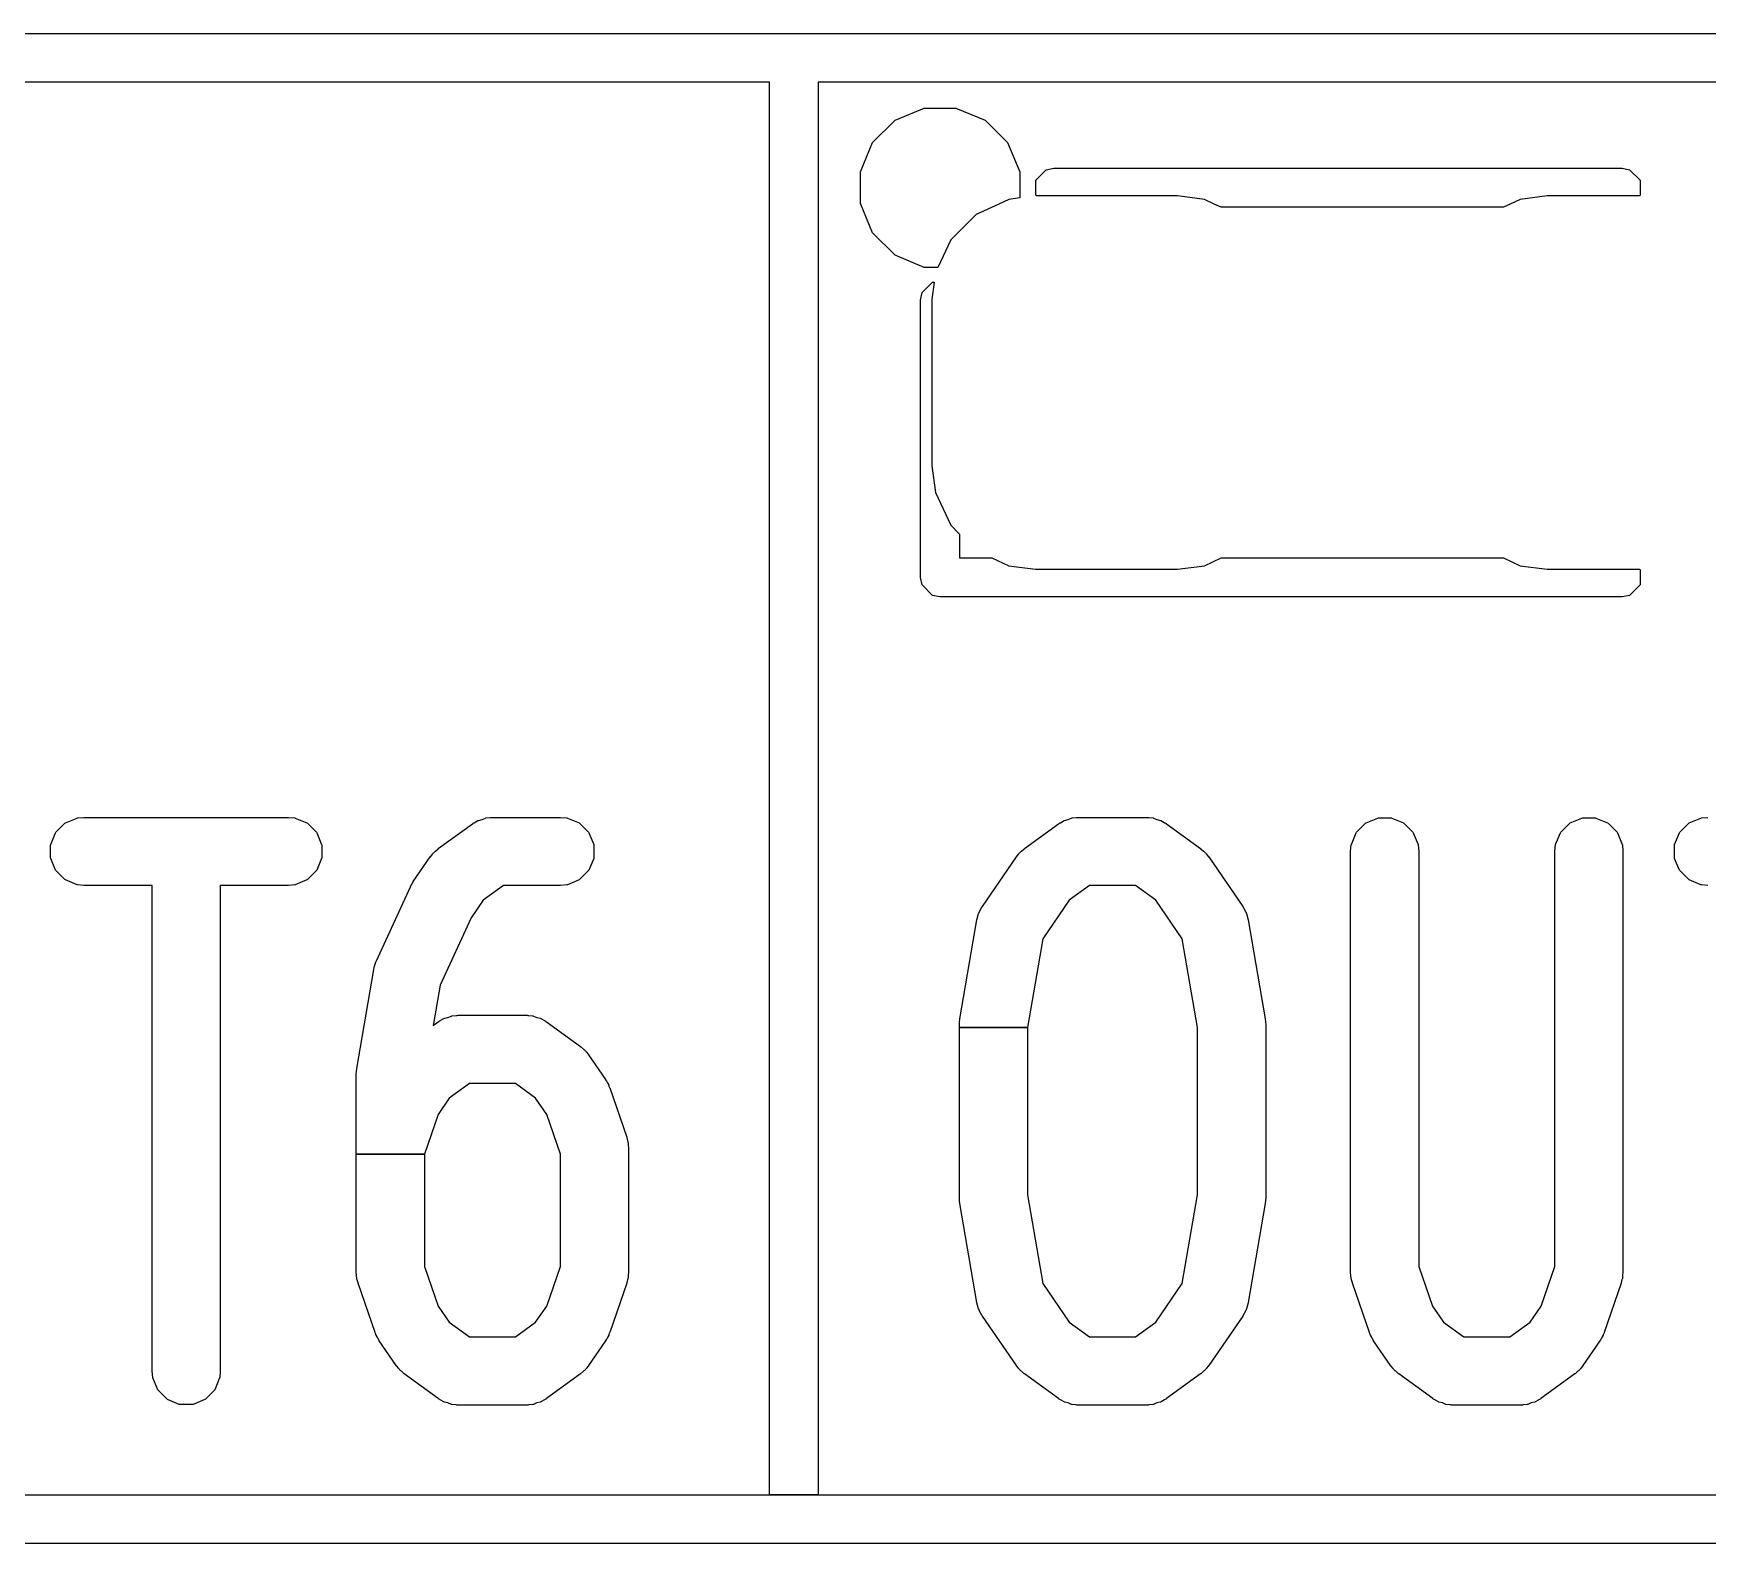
# Model space of a CAD drawing. Header units: millimetres. Extents: x 0 to 98, y 0 to 67.8.
# Drawn here: x 57.16 to 62.31, y 53.42 to 58.07 of the extents above; entities that cross this region are included whole.
import ezdxf

# ---------------------------------------------------------------- set-up
doc = ezdxf.new("R2010")
doc.units = ezdxf.units.MM
doc.layers.add('Edge.Cuts', color=254, linetype='CONTINUOUS', true_color=0xd0d2cd)

msp = doc.modelspace()

# ---------------------------------------------------------------- linework, layer by layer
at = {"layer": 'Edge.Cuts', "linetype": 'CONTINUOUS'}
for p, q in [((49.5, 58.075), (69.5, 58.075)), ((59.425, 57.925), (54.575, 57.925)), ((59.425, 53.575), (59.425, 57.925)), ((64.425, 57.925), (59.575, 57.925)), ((59.575, 57.925), (59.575, 53.575)), ((59.811107, 57.807867), (59.901227, 57.845196)), ((59.901227, 57.845196), (59.998773, 57.845196)), ((59.998773, 57.845196), (60.088893, 57.807867)), ((59.742133, 57.738893), (59.811107, 57.807867)), ((60.088893, 57.807867), (60.157867, 57.738893)), ((59.704804, 57.648773), (59.742133, 57.738893)), ((60.157867, 57.738893), (60.195196, 57.648773)), ((59.704804, 57.551227), (59.704804, 57.648773)), ((60.195196, 57.648773), (60.195196, 57.568608)), ((60.244567, 57.622961), (60.277039, 57.655433)), ((60.277039, 57.655433), (60.3, 57.66)), ((60.3, 57.66), (62.05, 57.66)), ((62.05, 57.66), (62.072961, 57.655433)), ((62.072961, 57.655433), (62.105433, 57.622961)), ((60.244567, 57.577039), (60.244567, 57.622961)), ((62.105433, 57.622961), (62.105433, 57.577039)), ((59.742133, 57.461107), (59.704804, 57.551227)), ((60.130647, 57.549868), (60.060922, 57.517355)), ((60.161251, 57.564139), (60.130647, 57.549868)), ((60.195196, 57.568608), (60.161251, 57.564139)), ((60.246606, 57.575), (60.244567, 57.577039)), ((60.68125, 57.575), (60.246606, 57.575)), ((60.763749, 57.564139), (60.68125, 57.575)), ((60.794353, 57.549868), (60.763749, 57.564139)), ((60.815515, 57.54), (60.794353, 57.549868)), ((61.684485, 57.54), (60.815515, 57.54)), ((61.705647, 57.549868), (61.684485, 57.54)), ((61.736251, 57.564139), (61.705647, 57.549868)), ((61.81875, 57.575), (61.736251, 57.564139)), ((62.103394, 57.575), (61.81875, 57.575)), ((62.105433, 57.577039), (62.103394, 57.575)), ((60.060922, 57.517355), (59.982645, 57.439078)), ((59.811107, 57.392133), (59.742133, 57.461107)), ((59.982645, 57.439077), (59.943348, 57.354804)), ((59.982645, 57.439078), (59.982645, 57.439077)), ((59.901227, 57.354804), (59.811107, 57.392133)), ((59.943348, 57.354804), (59.901227, 57.354804)), ((59.89, 57.254), (59.894567, 57.276961)), ((59.894567, 57.276961), (59.927039, 57.309433)), ((59.932002, 57.309433), (59.925, 57.25625)), ((59.927039, 57.309433), (59.932002, 57.309433)), ((59.89, 56.4), (59.89, 57.254)), ((59.925, 57.25625), (59.925, 56.74375)), ((59.925, 56.74375), (59.935861, 56.661252)), ((59.935861, 56.661252), (59.982645, 56.560922)), ((59.982645, 56.560922), (60.01, 56.533567)), ((60.01, 56.533567), (60.01, 56.46)), ((60.01, 56.46), (60.109485, 56.46)), ((60.109485, 56.46), (60.161251, 56.435861)), ((60.763749, 56.435861), (60.815515, 56.46)), ((60.815515, 56.46), (61.684485, 56.46)), ((61.684485, 56.46), (61.736251, 56.435861)), ((59.894567, 56.377039), (59.89, 56.4)), ((60.161251, 56.435861), (60.24375, 56.425)), ((60.24375, 56.425), (60.68125, 56.425)), ((60.68125, 56.425), (60.763749, 56.435861)), ((61.736251, 56.435861), (61.81875, 56.425)), ((61.81875, 56.425), (62.103394, 56.425)), ((62.103394, 56.425), (62.105433, 56.422961)), ((62.105433, 56.422961), (62.105433, 56.377039)), ((59.927039, 56.344567), (59.894567, 56.377039)), ((59.95, 56.34), (59.927039, 56.344567)), ((62.072961, 56.344567), (62.05, 56.34)), ((62.105433, 56.377039), (62.072961, 56.344567)), ((62.05, 56.34), (59.95, 56.34)), ((57.227602, 55.615303), (57.255192, 55.642893)), ((57.255192, 55.642893), (57.256815, 55.643976)), ((57.256815, 55.643976), (57.292863, 55.658908)), ((57.292863, 55.658908), (57.294286, 55.659265)), ((57.294286, 55.659265), (57.313795, 55.661186)), ((57.313795, 55.661186), (57.314285, 55.66121)), ((57.314285, 55.66121), (57.942857, 55.66121)), ((57.942857, 55.66121), (57.943347, 55.661186)), ((57.943347, 55.661186), (57.962856, 55.659265)), ((57.962856, 55.659265), (57.964279, 55.658908)), ((57.964279, 55.658908), (58.000327, 55.643976)), ((58.000327, 55.643976), (58.00195, 55.642893)), ((58.00195, 55.642893), (58.02954, 55.615303)), ((58.404908, 55.564938), (58.50967, 55.641128)), ((58.50967, 55.641128), (58.51008, 55.641396)), ((58.51008, 55.641396), (58.511914, 55.642474)), ((58.511914, 55.642474), (58.512337, 55.642895)), ((58.512337, 55.642895), (58.513957, 55.643976)), ((58.513957, 55.643976), (58.515722, 55.644708)), ((58.515722, 55.644708), (58.526989, 55.651318)), ((58.526989, 55.651318), (58.528349, 55.651866)), ((58.528349, 55.651866), (58.539449, 55.654538)), ((58.539449, 55.654538), (58.550006, 55.658909)), ((58.550006, 55.658909), (58.551429, 55.659265)), ((58.551429, 55.659265), (58.564422, 55.660546)), ((58.564422, 55.660546), (58.566287, 55.660993)), ((58.566287, 55.660993), (58.568234, 55.66107)), ((58.568234, 55.66107), (58.568819, 55.660978)), ((58.568819, 55.660978), (58.570939, 55.661186)), ((58.570939, 55.661186), (58.571428, 55.66121)), ((58.571428, 55.66121), (58.780952, 55.66121)), ((58.780952, 55.66121), (58.781442, 55.661186)), ((58.781442, 55.661186), (58.800951, 55.659265)), ((58.800951, 55.659265), (58.802374, 55.658908)), ((58.802374, 55.658908), (58.838422, 55.643976)), ((58.838422, 55.643976), (58.840045, 55.642893)), ((58.840045, 55.642893), (58.867635, 55.615303)), ((60.20967, 55.564938), (60.314432, 55.641128)), ((60.314432, 55.641128), (60.314842, 55.641396)), ((60.314842, 55.641396), (60.316676, 55.642474)), ((60.316676, 55.642474), (60.317099, 55.642895)), ((60.317099, 55.642895), (60.318719, 55.643976)), ((60.318719, 55.643976), (60.320484, 55.644708)), ((60.320484, 55.644708), (60.331751, 55.651318)), ((60.331751, 55.651318), (60.333111, 55.651866)), ((60.333111, 55.651866), (60.344211, 55.654538)), ((60.344211, 55.654538), (60.354768, 55.658909)), ((60.354768, 55.658909), (60.356191, 55.659265)), ((60.356191, 55.659265), (60.369184, 55.660546)), ((60.369184, 55.660546), (60.371049, 55.660993)), ((60.371049, 55.660993), (60.372996, 55.66107)), ((60.372996, 55.66107), (60.373581, 55.660978)), ((60.373581, 55.660978), (60.375701, 55.661186)), ((60.375701, 55.661186), (60.37619, 55.66121)), ((60.37619, 55.66121), (60.585714, 55.66121)), ((60.585714, 55.66121), (60.586203, 55.661186)), ((60.586203, 55.661186), (60.588321, 55.660978)), ((60.588321, 55.660978), (60.588908, 55.66107)), ((60.588908, 55.66107), (60.590855, 55.660993)), ((60.590855, 55.660993), (60.592719, 55.660546)), ((60.592719, 55.660546), (60.605713, 55.659265)), ((60.605713, 55.659265), (60.607136, 55.658909)), ((60.607136, 55.658909), (60.617691, 55.654538)), ((60.617691, 55.654538), (60.628793, 55.651866)), ((60.628793, 55.651866), (60.630153, 55.651317)), ((60.630153, 55.651317), (60.641412, 55.644711)), ((60.641412, 55.644711), (60.643185, 55.643976)), ((60.643185, 55.643976), (60.644807, 55.642893)), ((60.644807, 55.642893), (60.645227, 55.642473)), ((60.645227, 55.642473), (60.647062, 55.641396)), ((60.647062, 55.641396), (60.647472, 55.641128)), ((60.647472, 55.641128), (60.752234, 55.564938)), ((61.232364, 55.615303), (61.259954, 55.642893)), ((61.259954, 55.642893), (61.261577, 55.643976)), ((61.261577, 55.643976), (61.297625, 55.658908)), ((61.297625, 55.658908), (61.299538, 55.659289)), ((61.299538, 55.659289), (61.338556, 55.659289)), ((61.338556, 55.659289), (61.340469, 55.658908)), ((61.340469, 55.658908), (61.376517, 55.643976)), ((61.376517, 55.643976), (61.37814, 55.642893)), ((61.37814, 55.642893), (61.40573, 55.615303)), ((61.860936, 55.615303), (61.888526, 55.642893)), ((61.888526, 55.642893), (61.890149, 55.643976)), ((61.890149, 55.643976), (61.926197, 55.658908)), ((61.926197, 55.658908), (61.92811, 55.659289)), ((61.92811, 55.659289), (61.967128, 55.659289)), ((61.967128, 55.659289), (61.969041, 55.658908)), ((61.969041, 55.658908), (62.005089, 55.643976)), ((62.005089, 55.643976), (62.006712, 55.642893)), ((62.006712, 55.642893), (62.034302, 55.615303)), ((62.227602, 55.615303), (62.255192, 55.642893)), ((62.255192, 55.642893), (62.256815, 55.643976)), ((62.256815, 55.643976), (62.292863, 55.658908)), ((62.292863, 55.658908), (62.294286, 55.659265)), ((62.294286, 55.659265), (62.313795, 55.661186)), ((57.211206, 55.575719), (57.211587, 55.577632)), ((57.211206, 55.536701), (57.211206, 55.575719)), ((57.211587, 55.577632), (57.226519, 55.61368)), ((57.226519, 55.61368), (57.227602, 55.615303)), ((58.02954, 55.615303), (58.030623, 55.61368)), ((58.030623, 55.61368), (58.045555, 55.577632)), ((58.045555, 55.577632), (58.045936, 55.575719)), ((58.045936, 55.575719), (58.045936, 55.536701)), ((58.867635, 55.615303), (58.868718, 55.61368)), ((58.868718, 55.61368), (58.88365, 55.577632)), ((58.88365, 55.577632), (58.884031, 55.575719)), ((58.884031, 55.575719), (58.884031, 55.536701)), ((61.214071, 55.5567), (61.215992, 55.576209)), ((61.215992, 55.576209), (61.216349, 55.577632)), ((61.216349, 55.577632), (61.231281, 55.61368)), ((61.231281, 55.61368), (61.232364, 55.615303)), ((61.40573, 55.615303), (61.406813, 55.61368)), ((61.406813, 55.61368), (61.421745, 55.577632)), ((61.421745, 55.577632), (61.422102, 55.576209)), ((61.422102, 55.576209), (61.424023, 55.5567)), ((61.842643, 55.5567), (61.844564, 55.576209)), ((61.844564, 55.576209), (61.844921, 55.577632)), ((61.844921, 55.577632), (61.859853, 55.61368)), ((61.859853, 55.61368), (61.860936, 55.615303)), ((62.034302, 55.615303), (62.035385, 55.61368)), ((62.035385, 55.61368), (62.050317, 55.577632)), ((62.050317, 55.577632), (62.050674, 55.576209)), ((62.050674, 55.576209), (62.052595, 55.5567)), ((62.211206, 55.575719), (62.211587, 55.577632)), ((62.211206, 55.536701), (62.211206, 55.575719)), ((62.211587, 55.577632), (62.226519, 55.61368)), ((62.226519, 55.61368), (62.227602, 55.615303)), ((57.211587, 55.534788), (57.211206, 55.536701)), ((57.226519, 55.49874), (57.211587, 55.534788)), ((58.045555, 55.534788), (58.030623, 55.49874)), ((58.045936, 55.536701), (58.045555, 55.534788)), ((58.327761, 55.463315), (58.380142, 55.539506)), ((58.380142, 55.539506), (58.380439, 55.539895)), ((58.380439, 55.539895), (58.387817, 55.54865)), ((58.387817, 55.54865), (58.388938, 55.550478)), ((58.388938, 55.550478), (58.389878, 55.551602)), ((58.389878, 55.551602), (58.391597, 55.553132)), ((58.391597, 55.553132), (58.393075, 55.554884)), ((58.393075, 55.554884), (58.394174, 55.555855)), ((58.394174, 55.555855), (58.395972, 55.557023)), ((58.395972, 55.557023), (58.404526, 55.56463)), ((58.404526, 55.56463), (58.404908, 55.564938)), ((58.88365, 55.534788), (58.868718, 55.49874)), ((58.884031, 55.536701), (58.88365, 55.534788)), ((60.080142, 55.387125), (60.184904, 55.539506)), ((60.184904, 55.539506), (60.185201, 55.539895)), ((60.185201, 55.539895), (60.192579, 55.54865)), ((60.192579, 55.54865), (60.1937, 55.550478)), ((60.1937, 55.550478), (60.19464, 55.551602)), ((60.19464, 55.551602), (60.196359, 55.553132)), ((60.196359, 55.553132), (60.197837, 55.554884)), ((60.197837, 55.554884), (60.198936, 55.555855)), ((60.198936, 55.555855), (60.200734, 55.557023)), ((60.200734, 55.557023), (60.209288, 55.56463)), ((60.209288, 55.56463), (60.20967, 55.564938)), ((60.752234, 55.564938), (60.752616, 55.56463)), ((60.752616, 55.56463), (60.761168, 55.557023)), ((60.761168, 55.557023), (60.762967, 55.555855)), ((60.762967, 55.555855), (60.764068, 55.554884)), ((60.764068, 55.554884), (60.765551, 55.553125)), ((60.765551, 55.553125), (60.767264, 55.551601)), ((60.767264, 55.551601), (60.768205, 55.550476)), ((60.768205, 55.550476), (60.769321, 55.548653)), ((60.769321, 55.548653), (60.776703, 55.539896)), ((60.776703, 55.539896), (60.777, 55.539506)), ((60.777, 55.539506), (60.881762, 55.387125)), ((61.214047, 55.55621), (61.214071, 55.5567)), ((61.214047, 54.260972), (61.214047, 55.55621)), ((61.424023, 55.5567), (61.424047, 55.55621)), ((61.424047, 55.55621), (61.424047, 54.278515)), ((61.842619, 55.55621), (61.842643, 55.5567)), ((61.842619, 54.278515), (61.842619, 55.55621)), ((62.052595, 55.5567), (62.052619, 55.55621)), ((62.052619, 55.55621), (62.052619, 54.260972)), ((62.211587, 55.534788), (62.211206, 55.536701)), ((62.226519, 55.49874), (62.211587, 55.534788)), ((57.227602, 55.497117), (57.226519, 55.49874)), ((57.255192, 55.469527), (57.227602, 55.497117)), ((57.256815, 55.468444), (57.255192, 55.469527)), ((57.292863, 55.453512), (57.256815, 55.468444)), ((58.000327, 55.468444), (57.964279, 55.453512)), ((58.00195, 55.469527), (58.000327, 55.468444)), ((58.02954, 55.497117), (58.00195, 55.469527)), ((58.030623, 55.49874), (58.02954, 55.497117)), ((58.838422, 55.468444), (58.802374, 55.453512)), ((58.840045, 55.469527), (58.838422, 55.468444)), ((58.867635, 55.497117), (58.840045, 55.469527)), ((58.868718, 55.49874), (58.867635, 55.497117)), ((62.227602, 55.497117), (62.226519, 55.49874)), ((62.255192, 55.469527), (62.227602, 55.497117)), ((62.256815, 55.468444), (62.255192, 55.469527)), ((62.292863, 55.453512), (62.256815, 55.468444)), ((57.294286, 55.453155), (57.292863, 55.453512)), ((57.313795, 55.451234), (57.294286, 55.453155)), ((57.314285, 55.45121), (57.313795, 55.451234)), ((57.523571, 55.45121), (57.314285, 55.45121)), ((57.523571, 53.95621), (57.523571, 55.45121)), ((57.942857, 55.45121), (57.733571, 55.45121)), ((57.733571, 55.45121), (57.733571, 53.95621)), ((57.943347, 55.451234), (57.942857, 55.45121)), ((57.962856, 55.453155), (57.943347, 55.451234)), ((57.964279, 55.453512), (57.962856, 55.453155)), ((58.214072, 55.219007), (58.318833, 55.447577)), ((58.318833, 55.447577), (58.319058, 55.448012)), ((58.319058, 55.448012), (58.32337, 55.455411)), ((58.32337, 55.455411), (58.327503, 55.462898)), ((58.327503, 55.462898), (58.327761, 55.463315)), ((58.605573, 55.45121), (58.542986, 55.405694)), ((58.780952, 55.45121), (58.605573, 55.45121)), ((58.781442, 55.451234), (58.780952, 55.45121)), ((58.800951, 55.453155), (58.781442, 55.451234)), ((58.802374, 55.453512), (58.800951, 55.453155)), ((60.410335, 55.45121), (60.347748, 55.405694)), ((60.551569, 55.45121), (60.410335, 55.45121)), ((60.614154, 55.405694), (60.551569, 55.45121)), ((62.294286, 55.453155), (62.292863, 55.453512)), ((62.313795, 55.451234), (62.294286, 55.453155)), ((58.542986, 55.405694), (58.50595, 55.351824)), ((60.06329, 55.345904), (60.068488, 55.364806)), ((60.068488, 55.364806), (60.069079, 55.366146)), ((60.069079, 55.366146), (60.06967, 55.367085)), ((60.06967, 55.367085), (60.069902, 55.36817)), ((60.069902, 55.36817), (60.070414, 55.369542)), ((60.070414, 55.369542), (60.079884, 55.386707)), ((60.079884, 55.386707), (60.080142, 55.387125)), ((60.347748, 55.405694), (60.266245, 55.287145)), ((60.695657, 55.287145), (60.614154, 55.405694)), ((60.881762, 55.387125), (60.88202, 55.386707)), ((60.88202, 55.386707), (60.89149, 55.369542)), ((60.89149, 55.369542), (60.892003, 55.368167)), ((60.892003, 55.368167), (60.892233, 55.367085)), ((60.892233, 55.367085), (60.892824, 55.366148)), ((60.892824, 55.366148), (60.893416, 55.364806)), ((60.893416, 55.364806), (60.898614, 55.345904)), ((58.50595, 55.351824), (58.410684, 55.143971)), ((60.010802, 55.040663), (60.063183, 55.345425)), ((60.063183, 55.345425), (60.06329, 55.345904)), ((60.898614, 55.345904), (60.898721, 55.345425)), ((60.898721, 55.345425), (60.951102, 55.040663)), ((60.266245, 55.287145), (60.219285, 55.013918)), ((60.742619, 55.013918), (60.695657, 55.287145)), ((58.209623, 55.206167), (58.211345, 55.212425)), ((58.211345, 55.212425), (58.211936, 55.213765)), ((58.211936, 55.213765), (58.212606, 55.21483)), ((58.212606, 55.21483), (58.21389, 55.218553)), ((58.21389, 55.218553), (58.214072, 55.219007)), ((58.153659, 54.888282), (58.20604, 55.193044)), ((58.20604, 55.193044), (58.206147, 55.193523)), ((58.206147, 55.193523), (58.20719, 55.197318)), ((58.20719, 55.197318), (58.207237, 55.198573)), ((58.207237, 55.198573), (58.207506, 55.200016)), ((58.207506, 55.200016), (58.209623, 55.206167)), ((58.410684, 55.143971), (58.389437, 55.020354)), ((58.464057, 55.051454), (58.466177, 55.051662)), ((58.466177, 55.051662), (58.466666, 55.051686)), ((58.466666, 55.051686), (58.67619, 55.051686)), ((58.67619, 55.051686), (58.676679, 55.051662)), ((58.676679, 55.051662), (58.678797, 55.051454)), ((58.389437, 55.020354), (58.404908, 55.031604)), ((58.404908, 55.031604), (58.405318, 55.031872)), ((58.405318, 55.031872), (58.407152, 55.03295)), ((58.407152, 55.03295), (58.407575, 55.033371)), ((58.407575, 55.033371), (58.409195, 55.034452)), ((58.409195, 55.034452), (58.41096, 55.035184)), ((58.41096, 55.035184), (58.422227, 55.041794)), ((58.422227, 55.041794), (58.423587, 55.042342)), ((58.423587, 55.042342), (58.434687, 55.045014)), ((58.434687, 55.045014), (58.445244, 55.049385)), ((58.445244, 55.049385), (58.446667, 55.049741)), ((58.446667, 55.049741), (58.45966, 55.051022)), ((58.45966, 55.051022), (58.461525, 55.051469)), ((58.461525, 55.051469), (58.463472, 55.051546)), ((58.463472, 55.051546), (58.464057, 55.051454)), ((58.678797, 55.051454), (58.679384, 55.051546)), ((58.679384, 55.051546), (58.681331, 55.051469)), ((58.681331, 55.051469), (58.683195, 55.051022)), ((58.683195, 55.051022), (58.696189, 55.049741)), ((58.696189, 55.049741), (58.697612, 55.049385)), ((58.697612, 55.049385), (58.708167, 55.045014)), ((58.708167, 55.045014), (58.719269, 55.042342)), ((58.719269, 55.042342), (58.720629, 55.041793)), ((58.720629, 55.041793), (58.731888, 55.035187)), ((58.731888, 55.035187), (58.733661, 55.034452)), ((58.733661, 55.034452), (58.735283, 55.033369)), ((58.735283, 55.033369), (58.735703, 55.032949)), ((58.735703, 55.032949), (58.737538, 55.031872)), ((58.737538, 55.031872), (58.737948, 55.031604)), ((58.737948, 55.031604), (58.84271, 54.955414)), ((60.009285, 55.022877), (60.009309, 55.023367)), ((60.009285, 55.013918), (60.009285, 55.022877)), ((60.009285, 54.489543), (60.009285, 55.013918)), ((60.009285, 55.013918), (60.219285, 55.013918)), ((60.219285, 55.013918), (60.009285, 55.013918)), ((60.009309, 55.023367), (60.010135, 55.031769)), ((60.010135, 55.031769), (60.010743, 55.040176)), ((60.010743, 55.040176), (60.010802, 55.040663)), ((60.219285, 55.013918), (60.219285, 54.498504)), ((60.742619, 54.498504), (60.742619, 55.013918)), ((60.951102, 55.040663), (60.951161, 55.040176)), ((60.951161, 55.040176), (60.951767, 55.03177)), ((60.951767, 55.03177), (60.952595, 55.023367)), ((60.952595, 55.023367), (60.952619, 55.022877)), ((60.952619, 55.022877), (60.952619, 54.489543)), ((58.84271, 54.955414), (58.843092, 54.955106)), ((58.843092, 54.955106), (58.851644, 54.947499)), ((58.851644, 54.947499), (58.853443, 54.946331)), ((58.853443, 54.946331), (58.854544, 54.94536)), ((58.854544, 54.94536), (58.856027, 54.943601)), ((58.856027, 54.943601), (58.85774, 54.942077)), ((58.85774, 54.942077), (58.858681, 54.940952)), ((58.858681, 54.940952), (58.859797, 54.939129)), ((58.859797, 54.939129), (58.867179, 54.930372)), ((58.867179, 54.930372), (58.867476, 54.929982)), ((58.867476, 54.929982), (58.919857, 54.853791)), ((58.152142, 54.870496), (58.152166, 54.870986)), ((58.152142, 54.624383), (58.152142, 54.870496)), ((58.152166, 54.870986), (58.152992, 54.879388)), ((58.152992, 54.879388), (58.1536, 54.887795)), ((58.1536, 54.887795), (58.153659, 54.888282)), ((58.919857, 54.853791), (58.920115, 54.853373)), ((58.920115, 54.853373), (58.922471, 54.849102)), ((58.922471, 54.849102), (58.92349, 54.847949)), ((58.92349, 54.847949), (58.924289, 54.846719)), ((58.924289, 54.846719), (58.926738, 54.841368)), ((58.438224, 54.79617), (58.404162, 54.746625)), ((58.500811, 54.841686), (58.438224, 54.79617)), ((58.642045, 54.841686), (58.500811, 54.841686)), ((58.70463, 54.79617), (58.642045, 54.841686)), ((58.738692, 54.746625), (58.70463, 54.79617)), ((58.926738, 54.841368), (58.929585, 54.836208)), ((58.929585, 54.836208), (58.930098, 54.834831)), ((58.930098, 54.834831), (58.930416, 54.833333)), ((58.930416, 54.833333), (58.932448, 54.828895)), ((58.932448, 54.828895), (58.93263, 54.828438)), ((58.93263, 54.828438), (58.985011, 54.676057)), ((58.404162, 54.746625), (58.362142, 54.624383)), ((58.780714, 54.624383), (58.738692, 54.746625)), ((58.985011, 54.676057), (58.985148, 54.675586)), ((58.985148, 54.675586), (58.987567, 54.665385)), ((58.987567, 54.665385), (58.988412, 54.663347)), ((58.988412, 54.663347), (58.988769, 54.661922)), ((58.988769, 54.661922), (58.989037, 54.65919)), ((58.989037, 54.65919), (58.989673, 54.656513)), ((58.989798, 54.655049), (58.989661, 54.652851)), ((58.989661, 54.652851), (58.99069, 54.642414)), ((58.989673, 54.656513), (58.989798, 54.655049)), ((58.99069, 54.642414), (58.990714, 54.641924)), ((58.990714, 54.641924), (58.990714, 54.260972)), ((58.152142, 54.260972), (58.152142, 54.624383)), ((58.152142, 54.624383), (58.362142, 54.624383)), ((58.362142, 54.624383), (58.152142, 54.624383)), ((58.362142, 54.624383), (58.362142, 54.278515)), ((58.780714, 54.278515), (58.780714, 54.624383)), ((60.009309, 54.489053), (60.009285, 54.489543)), ((60.010135, 54.480653), (60.009309, 54.489053)), ((60.219285, 54.498504), (60.266245, 54.225277)), ((60.695657, 54.225277), (60.742619, 54.498504)), ((60.952595, 54.489053), (60.951766, 54.480649)), ((60.952619, 54.489543), (60.952595, 54.489053)), ((60.010743, 54.472244), (60.010135, 54.480653)), ((60.010802, 54.471757), (60.010743, 54.472244)), ((60.063183, 54.166995), (60.010802, 54.471757)), ((60.951102, 54.471757), (60.898721, 54.166995)), ((60.951161, 54.472245), (60.951102, 54.471757)), ((60.951766, 54.480649), (60.951161, 54.472245)), ((58.362142, 54.278515), (58.404162, 54.156273)), ((58.738692, 54.156273), (58.780714, 54.278515)), ((61.424047, 54.278515), (61.466067, 54.156273)), ((61.800597, 54.156273), (61.842619, 54.278515)), ((58.152166, 54.260482), (58.152142, 54.260972)), ((58.153192, 54.250052), (58.152166, 54.260482)), ((58.153057, 54.247845), (58.153192, 54.250052)), ((58.153183, 54.246384), (58.153057, 54.247845)), ((58.153816, 54.243711), (58.153183, 54.246384)), ((58.154087, 54.240972), (58.153816, 54.243711)), ((58.154443, 54.23955), (58.154087, 54.240972)), ((58.155287, 54.23751), (58.154443, 54.23955)), ((58.157708, 54.22731), (58.155287, 54.23751)), ((58.157845, 54.226839), (58.157708, 54.22731)), ((58.985148, 54.22731), (58.985011, 54.226839)), ((58.987567, 54.237512), (58.985148, 54.22731)), ((58.988412, 54.239549), (58.987567, 54.237512)), ((58.988769, 54.240974), (58.988412, 54.239549)), ((58.989037, 54.243708), (58.988769, 54.240974)), ((58.989673, 54.246383), (58.989037, 54.243708)), ((58.99069, 54.260482), (58.989661, 54.250047)), ((58.989661, 54.250047), (58.989798, 54.247847)), ((58.989798, 54.247847), (58.989673, 54.246383)), ((58.990714, 54.260972), (58.99069, 54.260482)), ((61.214071, 54.260482), (61.214047, 54.260972)), ((61.215097, 54.250052), (61.214071, 54.260482)), ((61.214962, 54.247845), (61.215097, 54.250052)), ((61.215088, 54.246384), (61.214962, 54.247845)), ((61.215721, 54.243711), (61.215088, 54.246384)), ((61.215992, 54.240972), (61.215721, 54.243711)), ((61.216348, 54.23955), (61.215992, 54.240972)), ((61.217192, 54.23751), (61.216348, 54.23955)), ((61.219613, 54.22731), (61.217192, 54.23751)), ((61.21975, 54.226839), (61.219613, 54.22731)), ((62.047053, 54.22731), (62.046916, 54.226839)), ((62.049472, 54.237512), (62.047053, 54.22731)), ((62.050317, 54.239549), (62.049472, 54.237512)), ((62.050674, 54.240974), (62.050317, 54.239549)), ((62.050942, 54.243708), (62.050674, 54.240974)), ((62.051578, 54.246383), (62.050942, 54.243708)), ((62.052595, 54.260482), (62.051566, 54.250047)), ((62.051566, 54.250047), (62.051703, 54.247847)), ((62.051703, 54.247847), (62.051578, 54.246383)), ((62.052619, 54.260972), (62.052595, 54.260482)), ((58.210226, 54.074458), (58.157845, 54.226839)), ((58.985011, 54.226839), (58.93263, 54.074458)), ((60.266245, 54.225277), (60.347748, 54.106728)), ((60.614154, 54.106728), (60.695657, 54.225277)), ((61.272131, 54.074458), (61.21975, 54.226839)), ((62.046916, 54.226839), (61.994535, 54.074458)), ((58.404162, 54.156273), (58.438224, 54.106728)), ((58.70463, 54.106728), (58.738692, 54.156273)), ((60.06329, 54.166516), (60.063183, 54.166995)), ((60.068488, 54.147614), (60.06329, 54.166516)), ((60.06908, 54.146272), (60.068488, 54.147614)), ((60.069671, 54.145336), (60.06908, 54.146272)), ((60.069902, 54.144251), (60.069671, 54.145336)), ((60.070414, 54.142878), (60.069902, 54.144251)), ((60.079884, 54.125713), (60.070414, 54.142878)), ((60.080142, 54.125295), (60.079884, 54.125713)), ((60.184904, 53.972914), (60.080142, 54.125295)), ((60.881762, 54.125295), (60.777, 53.972914)), ((60.88202, 54.125713), (60.881762, 54.125295)), ((60.89149, 54.142878), (60.88202, 54.125713)), ((60.892003, 54.144253), (60.89149, 54.142878)), ((60.892233, 54.145338), (60.892003, 54.144253)), ((60.892823, 54.146271), (60.892233, 54.145338)), ((60.893416, 54.147614), (60.892823, 54.146271)), ((60.898614, 54.166516), (60.893416, 54.147614)), ((60.898721, 54.166995), (60.898614, 54.166516)), ((61.466067, 54.156273), (61.500129, 54.106728)), ((61.766535, 54.106728), (61.800597, 54.156273)), ((58.210408, 54.074002), (58.210226, 54.074458)), ((58.212438, 54.069568), (58.210408, 54.074002)), ((58.438224, 54.106728), (58.500811, 54.06121)), ((58.642044, 54.06121), (58.70463, 54.106728)), ((58.932448, 54.074001), (58.930416, 54.069565)), ((58.93263, 54.074458), (58.932448, 54.074001)), ((60.347748, 54.106728), (60.410335, 54.06121)), ((60.551568, 54.06121), (60.614154, 54.106728)), ((61.272313, 54.074002), (61.272131, 54.074458)), ((61.274343, 54.069568), (61.272313, 54.074002)), ((61.500129, 54.106728), (61.562716, 54.06121)), ((61.703949, 54.06121), (61.766535, 54.106728)), ((61.994353, 54.074001), (61.992321, 54.069565)), ((61.994535, 54.074458), (61.994353, 54.074001)), ((58.212758, 54.068063), (58.212438, 54.069568)), ((58.213271, 54.066688), (58.212758, 54.068063)), ((58.216116, 54.06153), (58.213271, 54.066688)), ((58.218567, 54.056177), (58.216116, 54.06153)), ((58.219366, 54.054947), (58.218567, 54.056177)), ((58.220381, 54.053798), (58.219366, 54.054947)), ((58.222741, 54.049522), (58.220381, 54.053798)), ((58.222999, 54.049105), (58.222741, 54.049522)), ((58.27538, 53.972914), (58.222999, 54.049105)), ((58.500811, 54.06121), (58.642044, 54.06121)), ((58.919857, 54.049105), (58.867476, 53.972914)), ((58.920115, 54.049523), (58.919857, 54.049105)), ((58.922471, 54.053796), (58.920115, 54.049523)), ((58.923489, 54.054946), (58.922471, 54.053796)), ((58.924289, 54.056177), (58.923489, 54.054946)), ((58.926736, 54.061524), (58.924289, 54.056177)), ((58.929585, 54.066687), (58.926736, 54.061524)), ((58.930098, 54.068065), (58.929585, 54.066687)), ((58.930416, 54.069565), (58.930098, 54.068065)), ((60.410335, 54.06121), (60.551568, 54.06121)), ((61.274663, 54.068063), (61.274343, 54.069568)), ((61.275176, 54.066688), (61.274663, 54.068063)), ((61.278021, 54.06153), (61.275176, 54.066688)), ((61.280472, 54.056177), (61.278021, 54.06153)), ((61.281271, 54.054947), (61.280472, 54.056177)), ((61.282286, 54.053798), (61.281271, 54.054947)), ((61.284646, 54.049522), (61.282286, 54.053798)), ((61.284904, 54.049105), (61.284646, 54.049522)), ((61.337285, 53.972914), (61.284904, 54.049105)), ((61.562716, 54.06121), (61.703949, 54.06121)), ((61.981762, 54.049105), (61.929381, 53.972914)), ((61.98202, 54.049523), (61.981762, 54.049105)), ((61.984376, 54.053796), (61.98202, 54.049523)), ((61.985394, 54.054946), (61.984376, 54.053796)), ((61.986194, 54.056177), (61.985394, 54.054946)), ((61.988641, 54.061524), (61.986194, 54.056177)), ((61.99149, 54.066687), (61.988641, 54.061524)), ((61.992003, 54.068065), (61.99149, 54.066687)), ((61.992321, 54.069565), (61.992003, 54.068065)), ((58.275677, 53.972524), (58.27538, 53.972914)), ((58.283055, 53.963771), (58.275677, 53.972524)), ((58.867179, 53.972524), (58.859798, 53.963771)), ((58.867476, 53.972914), (58.867179, 53.972524)), ((60.185201, 53.972524), (60.184904, 53.972914)), ((60.192579, 53.963771), (60.185201, 53.972524)), ((60.776703, 53.972524), (60.769322, 53.963771)), ((60.777, 53.972914), (60.776703, 53.972524)), ((61.337582, 53.972524), (61.337285, 53.972914)), ((61.34496, 53.963771), (61.337582, 53.972524)), ((61.929084, 53.972524), (61.921703, 53.963771)), ((61.929381, 53.972914), (61.929084, 53.972524)), ((57.523595, 53.95572), (57.523571, 53.95621)), ((57.525516, 53.936211), (57.523595, 53.95572)), ((57.525873, 53.934788), (57.525516, 53.936211)), ((57.540805, 53.89874), (57.525873, 53.934788)), ((57.731269, 53.934788), (57.716337, 53.89874)), ((57.731626, 53.936211), (57.731269, 53.934788)), ((57.733547, 53.95572), (57.731626, 53.936211)), ((57.733571, 53.95621), (57.733547, 53.95572)), ((58.284175, 53.961943), (58.283055, 53.963771)), ((58.285117, 53.960817), (58.284175, 53.961943)), ((58.286834, 53.95929), (58.285117, 53.960817)), ((58.288312, 53.957537), (58.286834, 53.95929)), ((58.289413, 53.956565), (58.288312, 53.957537)), ((58.291207, 53.955401), (58.289413, 53.956565)), ((58.299764, 53.94779), (58.291207, 53.955401)), ((58.300146, 53.947482), (58.299764, 53.94779)), ((58.404908, 53.871292), (58.300146, 53.947482)), ((58.84271, 53.947482), (58.737948, 53.871292)), ((58.843092, 53.94779), (58.84271, 53.947482)), ((58.851642, 53.955397), (58.843092, 53.94779)), ((58.853442, 53.956564), (58.851642, 53.955397)), ((58.854545, 53.957537), (58.853442, 53.956564)), ((58.856027, 53.959297), (58.854545, 53.957537)), ((58.857739, 53.960818), (58.856027, 53.959297)), ((58.858682, 53.961945), (58.857739, 53.960818)), ((58.859798, 53.963771), (58.858682, 53.961945)), ((60.193699, 53.961943), (60.192579, 53.963771)), ((60.194641, 53.960817), (60.193699, 53.961943)), ((60.196358, 53.95929), (60.194641, 53.960817)), ((60.197836, 53.957537), (60.196358, 53.95929)), ((60.198937, 53.956565), (60.197836, 53.957537)), ((60.200731, 53.955401), (60.198937, 53.956565)), ((60.209288, 53.94779), (60.200731, 53.955401)), ((60.20967, 53.947482), (60.209288, 53.94779)), ((60.314432, 53.871292), (60.20967, 53.947482)), ((60.752234, 53.947482), (60.647472, 53.871292)), ((60.752616, 53.94779), (60.752234, 53.947482)), ((60.761166, 53.955397), (60.752616, 53.94779)), ((60.762966, 53.956564), (60.761166, 53.955397)), ((60.764069, 53.957537), (60.762966, 53.956564)), ((60.765551, 53.959297), (60.764069, 53.957537)), ((60.767263, 53.960818), (60.765551, 53.959297)), ((60.768206, 53.961945), (60.767263, 53.960818)), ((60.769322, 53.963771), (60.768206, 53.961945)), ((61.34608, 53.961943), (61.34496, 53.963771)), ((61.347022, 53.960817), (61.34608, 53.961943)), ((61.348739, 53.95929), (61.347022, 53.960817)), ((61.350217, 53.957537), (61.348739, 53.95929)), ((61.351318, 53.956565), (61.350217, 53.957537)), ((61.353112, 53.955401), (61.351318, 53.956565)), ((61.361669, 53.94779), (61.353112, 53.955401)), ((61.362051, 53.947482), (61.361669, 53.94779)), ((61.466813, 53.871292), (61.362051, 53.947482)), ((61.904615, 53.947482), (61.799853, 53.871292)), ((61.904997, 53.94779), (61.904615, 53.947482)), ((61.913547, 53.955397), (61.904997, 53.94779)), ((61.915347, 53.956564), (61.913547, 53.955397)), ((61.91645, 53.957537), (61.915347, 53.956564)), ((61.917932, 53.959297), (61.91645, 53.957537)), ((61.919644, 53.960818), (61.917932, 53.959297)), ((61.920587, 53.961945), (61.919644, 53.960818)), ((61.921703, 53.963771), (61.920587, 53.961945)), ((57.541888, 53.897117), (57.540805, 53.89874)), ((57.569478, 53.869527), (57.541888, 53.897117)), ((57.571101, 53.868444), (57.569478, 53.869527)), ((57.607149, 53.853512), (57.571101, 53.868444)), ((57.686041, 53.868444), (57.649993, 53.853512)), ((57.687664, 53.869527), (57.686041, 53.868444)), ((57.715254, 53.897117), (57.687664, 53.869527)), ((57.716337, 53.89874), (57.715254, 53.897117)), ((58.405319, 53.871023), (58.404908, 53.871292)), ((58.407152, 53.869948), (58.405319, 53.871023)), ((58.407573, 53.869527), (58.407152, 53.869948)), ((58.409196, 53.868443), (58.407573, 53.869527)), ((58.410966, 53.86771), (58.409196, 53.868443)), ((58.422226, 53.861103), (58.410966, 53.86771)), ((58.73189, 53.867712), (58.72063, 53.861103)), ((58.733659, 53.868443), (58.73189, 53.867712)), ((58.735285, 53.869529), (58.733659, 53.868443)), ((58.735704, 53.869949), (58.735285, 53.869529)), ((58.737536, 53.871023), (58.735704, 53.869949)), ((58.737948, 53.871292), (58.737536, 53.871023)), ((60.314843, 53.871023), (60.314432, 53.871292)), ((60.316676, 53.869948), (60.314843, 53.871023)), ((60.317097, 53.869527), (60.316676, 53.869948)), ((60.31872, 53.868443), (60.317097, 53.869527)), ((60.32049, 53.86771), (60.31872, 53.868443)), ((60.33175, 53.861103), (60.32049, 53.86771)), ((60.641414, 53.867712), (60.630154, 53.861103)), ((60.643183, 53.868443), (60.641414, 53.867712)), ((60.644809, 53.869529), (60.643183, 53.868443)), ((60.645228, 53.869949), (60.644809, 53.869529)), ((60.64706, 53.871023), (60.645228, 53.869949)), ((60.647472, 53.871292), (60.64706, 53.871023)), ((61.467224, 53.871023), (61.466813, 53.871292)), ((61.469057, 53.869948), (61.467224, 53.871023)), ((61.469478, 53.869527), (61.469057, 53.869948)), ((61.471101, 53.868443), (61.469478, 53.869527)), ((61.472871, 53.86771), (61.471101, 53.868443)), ((61.484131, 53.861103), (61.472871, 53.86771)), ((61.793795, 53.867712), (61.782535, 53.861103)), ((61.795564, 53.868443), (61.793795, 53.867712)), ((61.79719, 53.869529), (61.795564, 53.868443)), ((61.797609, 53.869949), (61.79719, 53.869529)), ((61.799441, 53.871023), (61.797609, 53.869949)), ((61.799853, 53.871292), (61.799441, 53.871023)), ((57.609062, 53.853131), (57.607149, 53.853512)), ((57.64808, 53.853131), (57.609062, 53.853131)), ((57.649993, 53.853512), (57.64808, 53.853131)), ((58.423587, 53.860554), (58.422226, 53.861103)), ((58.434693, 53.857883), (58.423587, 53.860554)), ((58.445244, 53.853512), (58.434693, 53.857883)), ((58.446667, 53.853155), (58.445244, 53.853512)), ((58.459662, 53.851876), (58.446667, 53.853155)), ((58.461523, 53.851428), (58.459662, 53.851876)), ((58.463476, 53.851351), (58.461523, 53.851428)), ((58.464056, 53.851444), (58.463476, 53.851351)), ((58.466175, 53.851234), (58.464056, 53.851444)), ((58.466666, 53.85121), (58.466175, 53.851234)), ((58.67619, 53.85121), (58.466666, 53.85121)), ((58.676681, 53.851234), (58.67619, 53.85121)), ((58.678798, 53.851444), (58.676681, 53.851234)), ((58.67938, 53.851351), (58.678798, 53.851444)), ((58.681333, 53.851428), (58.67938, 53.851351)), ((58.683192, 53.851876), (58.681333, 53.851428)), ((58.696189, 53.853155), (58.683192, 53.851876)), ((58.697613, 53.853512), (58.696189, 53.853155)), ((58.708165, 53.857884), (58.697613, 53.853512)), ((58.719268, 53.860554), (58.708165, 53.857884)), ((58.72063, 53.861103), (58.719268, 53.860554)), ((60.333111, 53.860554), (60.33175, 53.861103)), ((60.344217, 53.857883), (60.333111, 53.860554)), ((60.354768, 53.853512), (60.344217, 53.857883)), ((60.356191, 53.853155), (60.354768, 53.853512)), ((60.369186, 53.851876), (60.356191, 53.853155)), ((60.371047, 53.851428), (60.369186, 53.851876)), ((60.373, 53.851351), (60.371047, 53.851428)), ((60.37358, 53.851444), (60.373, 53.851351)), ((60.375699, 53.851234), (60.37358, 53.851444)), ((60.37619, 53.85121), (60.375699, 53.851234)), ((60.585714, 53.85121), (60.37619, 53.85121)), ((60.586205, 53.851234), (60.585714, 53.85121)), ((60.588322, 53.851444), (60.586205, 53.851234)), ((60.588904, 53.851351), (60.588322, 53.851444)), ((60.590857, 53.851428), (60.588904, 53.851351)), ((60.592716, 53.851876), (60.590857, 53.851428)), ((60.605713, 53.853155), (60.592716, 53.851876)), ((60.607137, 53.853512), (60.605713, 53.853155)), ((60.617689, 53.857884), (60.607137, 53.853512)), ((60.628792, 53.860554), (60.617689, 53.857884)), ((60.630154, 53.861103), (60.628792, 53.860554)), ((61.485492, 53.860554), (61.484131, 53.861103)), ((61.496598, 53.857883), (61.485492, 53.860554)), ((61.507149, 53.853512), (61.496598, 53.857883)), ((61.508572, 53.853155), (61.507149, 53.853512)), ((61.521567, 53.851876), (61.508572, 53.853155)), ((61.523428, 53.851428), (61.521567, 53.851876)), ((61.525381, 53.851351), (61.523428, 53.851428)), ((61.525961, 53.851444), (61.525381, 53.851351)), ((61.52808, 53.851234), (61.525961, 53.851444)), ((61.528571, 53.85121), (61.52808, 53.851234)), ((61.738095, 53.85121), (61.528571, 53.85121)), ((61.738586, 53.851234), (61.738095, 53.85121)), ((61.740703, 53.851444), (61.738586, 53.851234)), ((61.741285, 53.851351), (61.740703, 53.851444)), ((61.743238, 53.851428), (61.741285, 53.851351)), ((61.745097, 53.851876), (61.743238, 53.851428)), ((61.758094, 53.853155), (61.745097, 53.851876)), ((61.759518, 53.853512), (61.758094, 53.853155)), ((61.77007, 53.857884), (61.759518, 53.853512)), ((61.781173, 53.860554), (61.77007, 53.857884)), ((61.782535, 53.861103), (61.781173, 53.860554)), ((54.575, 53.575), (59.425, 53.575)), ((59.425, 53.575), (59.575, 53.575)), ((59.575, 53.575), (59.425, 53.575)), ((59.575, 53.575), (64.425, 53.575)), ((69.5, 53.425), (49.5, 53.425))]:
    msp.add_line(p, q, dxfattribs=at)

doc.saveas('drawing.dxf')
